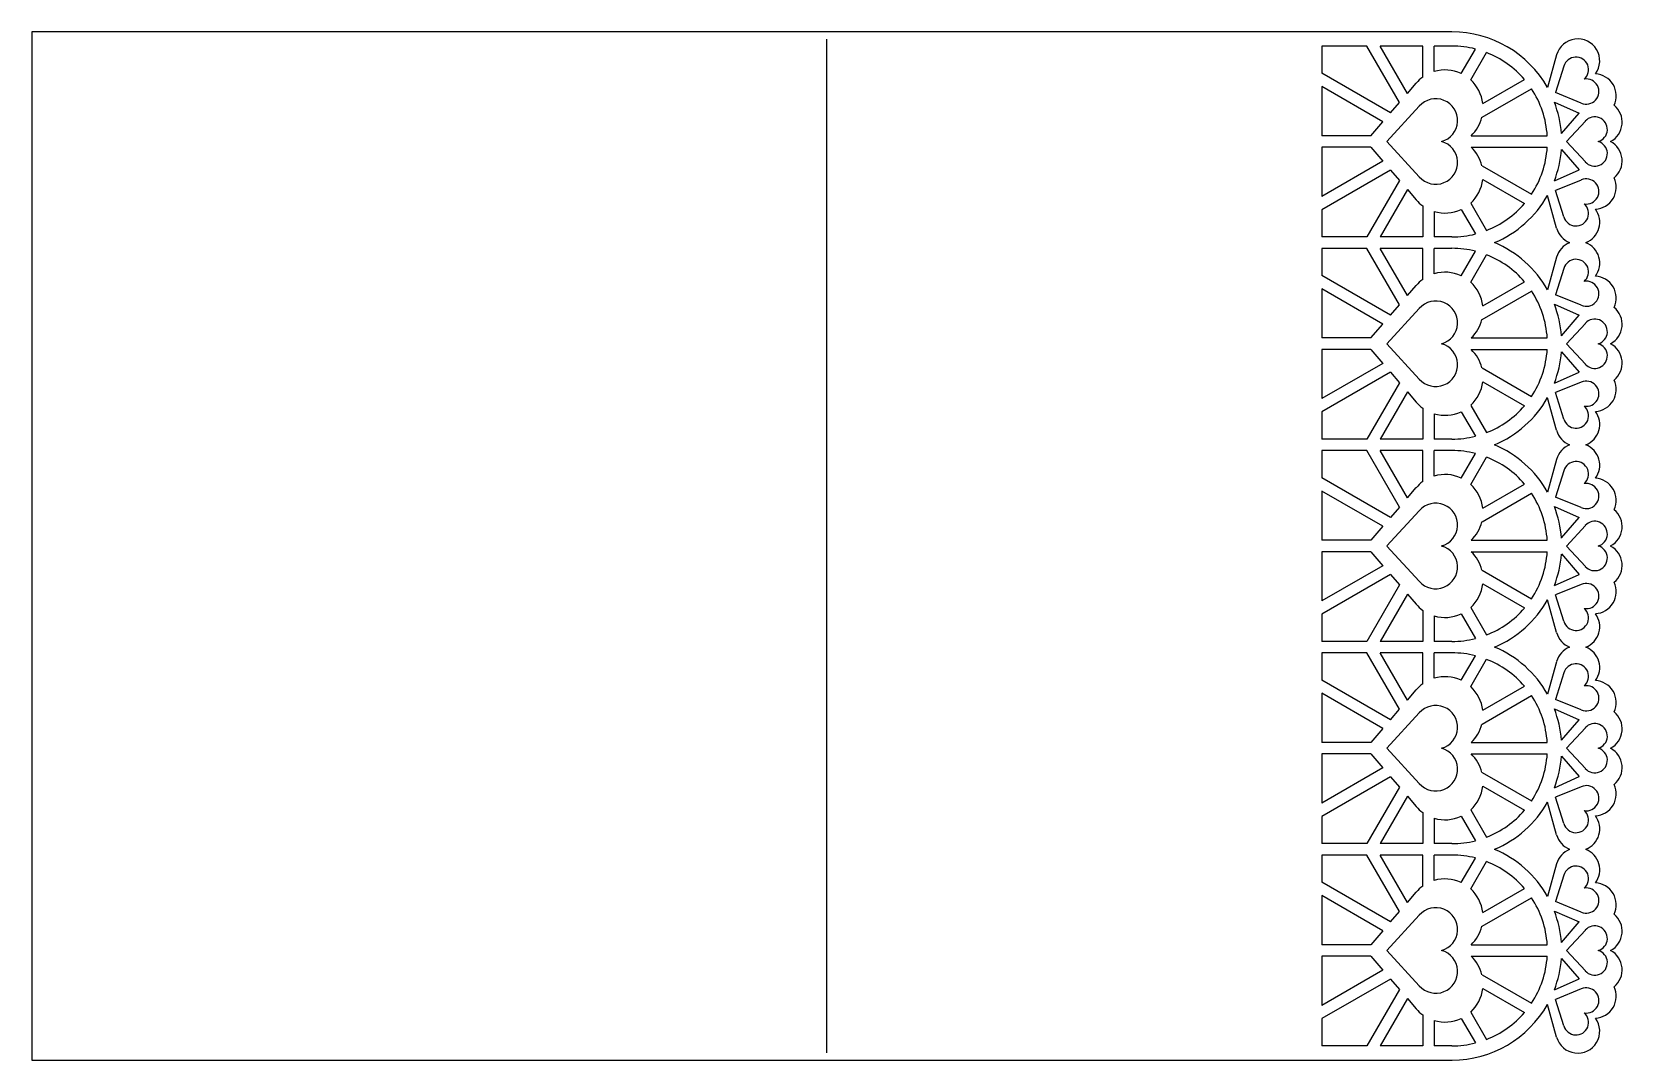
# Model space of a CAD drawing. Extents: x 475 to 691, y 342 to 482.
import ezdxf

# ---------------------------------------------------------------- set-up
doc = ezdxf.new("R2010")
doc.units = 0
doc.layers.get('0').update_dxf_attribs({"linetype": 'CONTINUOUS'})

msp = doc.modelspace()

# ---------------------------------------------------------------- linework, layer by layer
for p, q in [((668.28, 481.55), (475.49, 481.55)), ((475.49, 481.55), (475.49, 341.85)), ((583.44, 342.85), (583.44, 480.55)), ((656.72, 479.61), (650.63, 479.61)), ((650.63, 479.61), (650.63, 475.91)), ((661.15, 471.93), (656.72, 479.61)), ((662.23, 473.18), (658.52, 479.61)), ((664.32, 479.61), (658.52, 479.61)), ((664.32, 475.4), (664.32, 479.61)), ((665.88, 476.16), (665.88, 479.61)), ((668.28, 479.61), (665.88, 479.61)), ((669.54, 475.88), (671.46, 479.21)), ((670.83, 475.01), (672.98, 478.72)), ((682.48, 478.41), (681.26, 473.97)), ((659.94, 470.53), (650.63, 475.91)), ((672.48, 471.81), (678.13, 475.07)), ((683.47, 476.88), (682.35, 473.29)), ((658.91, 469.33), (650.63, 474.11)), ((650.63, 474.11), (650.63, 467.43)), ((662.23, 473.18), (663.43, 474.57)), ((672.36, 469.94), (679.07, 473.81)), ((685.83, 471.87), (682.35, 473.29)), ((663.84, 471.44), (659.44, 466.65)), ((659.94, 470.53), (661.15, 471.93)), ((682.18, 472.01), (685.54, 470.52)), ((657.27, 467.43), (658.91, 469.33)), ((683.14, 467.73), (685.54, 470.52)), ((686.39, 469.41), (683.84, 466.65)), ((657.27, 467.43), (650.63, 467.43)), ((663.84, 461.86), (659.44, 466.65)), ((670.88, 467.43), (681.21, 467.43)), ((686.39, 463.88), (683.84, 466.65)), ((657.28, 465.87), (650.63, 465.87)), ((650.63, 465.87), (650.63, 459.19)), ((657.28, 465.87), (658.91, 463.97)), ((670.88, 465.87), (681.21, 465.87)), ((683.14, 465.56), (685.54, 462.78)), ((658.91, 463.97), (650.63, 459.19)), ((659.94, 462.77), (650.63, 457.39)), ((659.94, 462.77), (661.15, 461.37)), ((672.36, 463.36), (679.07, 459.48)), ((682.18, 461.29), (685.54, 462.78)), ((661.15, 461.37), (656.72, 453.69)), ((662.23, 460.11), (658.52, 453.69)), ((662.23, 460.11), (663.43, 458.73)), ((672.48, 461.49), (678.13, 458.23)), ((685.83, 461.42), (682.35, 460.01)), ((683.47, 456.42), (682.35, 460.01)), ((664.32, 457.9), (664.32, 453.69)), ((670.83, 458.28), (672.98, 454.57)), ((682.48, 454.89), (681.26, 459.32)), ((650.63, 457.39), (650.63, 453.69)), ((665.88, 457.14), (665.88, 453.69)), ((669.53, 457.42), (671.46, 454.09)), ((656.72, 453.69), (650.63, 453.69)), ((664.32, 453.69), (658.52, 453.69)), ((668.12, 453.69), (665.88, 453.69)), ((668.28, 453.69), (668.12, 453.69)), ((656.72, 452.13), (650.63, 452.13)), ((650.63, 452.13), (650.63, 448.44)), ((661.15, 444.46), (656.72, 452.13)), ((662.23, 445.71), (658.52, 452.13)), ((664.32, 452.13), (658.52, 452.13)), ((664.32, 447.92), (664.32, 452.13)), ((665.88, 448.69), (665.88, 452.13)), ((668.12, 452.13), (665.88, 452.13)), ((668.28, 452.13), (668.12, 452.13)), ((669.53, 448.41), (671.46, 451.74)), ((670.83, 447.54), (672.98, 451.25)), ((682.48, 450.94), (681.26, 446.5)), ((683.47, 449.41), (682.35, 445.82)), ((659.94, 443.06), (650.63, 448.44)), ((662.23, 445.71), (663.43, 447.1)), ((672.48, 444.34), (678.13, 447.6)), ((658.91, 441.85), (650.63, 446.64)), ((650.63, 446.64), (650.63, 439.96)), ((672.36, 442.47), (679.07, 446.34)), ((685.83, 444.4), (682.35, 445.82)), ((663.84, 443.97), (659.44, 439.18)), ((659.94, 443.06), (661.15, 444.46)), ((682.18, 444.54), (685.54, 443.05)), ((683.14, 440.26), (685.54, 443.05)), ((657.28, 439.96), (658.91, 441.85)), ((686.39, 441.94), (683.84, 439.18)), ((657.27, 439.96), (650.63, 439.96)), ((657.28, 438.4), (650.63, 438.4)), ((650.63, 438.4), (650.63, 431.72)), ((657.27, 438.4), (658.91, 436.5)), ((663.84, 434.38), (659.44, 439.18)), ((670.88, 439.96), (681.21, 439.96)), ((670.88, 438.4), (681.21, 438.4)), ((686.39, 436.41), (683.84, 439.18)), ((658.91, 436.5), (650.63, 431.72)), ((683.14, 438.09), (685.54, 435.31)), ((659.94, 435.3), (650.63, 429.92)), ((659.94, 435.3), (661.15, 433.89)), ((672.36, 435.89), (679.07, 432.01)), ((672.48, 434.02), (678.13, 430.76)), ((682.18, 433.82), (685.54, 435.31)), ((661.15, 433.89), (656.72, 426.22)), ((662.23, 432.64), (658.52, 426.22)), ((662.23, 432.64), (663.43, 431.25)), ((682.48, 427.42), (681.26, 431.85)), ((685.83, 433.95), (682.35, 432.54)), ((683.47, 428.95), (682.35, 432.54)), ((650.63, 429.92), (650.63, 426.22)), ((664.32, 430.43), (664.32, 426.22)), ((665.88, 429.67), (665.88, 426.22)), ((669.54, 429.94), (671.46, 426.62)), ((670.83, 430.81), (672.98, 427.1)), ((656.72, 426.22), (650.63, 426.22)), ((664.32, 426.22), (658.52, 426.22)), ((668.28, 426.22), (665.88, 426.22)), ((656.72, 424.66), (650.63, 424.66)), ((650.63, 424.66), (650.63, 420.96)), ((661.15, 416.99), (656.72, 424.66)), ((662.23, 418.24), (658.52, 424.66)), ((664.32, 424.66), (658.52, 424.66)), ((664.32, 420.45), (664.32, 424.66)), ((665.88, 421.21), (665.88, 424.66)), ((668.28, 424.66), (665.88, 424.66)), ((669.54, 420.94), (671.46, 424.26)), ((670.83, 420.07), (672.98, 423.78)), ((682.48, 423.46), (681.26, 419.03)), ((683.47, 421.93), (682.35, 418.35)), ((659.94, 415.58), (650.63, 420.96)), ((658.91, 414.38), (650.63, 419.16)), ((650.63, 419.16), (650.63, 412.48)), ((662.23, 418.24), (663.43, 419.63)), ((672.36, 414.99), (679.07, 418.87)), ((672.48, 416.86), (678.13, 420.12)), ((661.15, 416.99), (659.94, 415.58)), ((682.18, 417.06), (685.54, 415.57)), ((685.83, 416.93), (682.35, 418.35)), ((663.84, 416.5), (659.44, 411.71)), ((683.14, 412.79), (685.54, 415.57)), ((657.27, 412.48), (650.63, 412.48)), ((658.91, 414.38), (657.27, 412.48)), ((670.88, 412.48), (681.21, 412.48)), ((686.39, 414.47), (683.84, 411.7)), ((657.28, 410.92), (650.63, 410.92)), ((650.63, 410.92), (650.63, 404.25)), ((657.28, 410.92), (658.91, 409.03)), ((663.84, 406.91), (659.44, 411.7)), ((670.88, 410.92), (681.21, 410.92)), ((683.14, 410.62), (685.54, 407.84)), ((686.39, 408.94), (683.84, 411.7)), ((658.91, 409.03), (650.63, 404.25)), ((672.36, 408.42), (679.07, 404.54)), ((659.94, 407.83), (650.63, 402.45)), ((661.15, 406.42), (656.72, 398.75)), ((659.94, 407.83), (661.15, 406.42)), ((672.48, 406.55), (678.13, 403.29)), ((682.18, 406.34), (685.54, 407.84)), ((685.83, 406.48), (682.35, 405.06)), ((662.23, 405.17), (658.52, 398.75)), ((662.23, 405.17), (663.43, 403.78)), ((682.48, 399.94), (681.26, 404.38)), ((683.47, 401.47), (682.35, 405.06)), ((650.63, 402.45), (650.63, 398.75)), ((664.32, 402.96), (664.32, 398.75)), ((665.88, 402.2), (665.88, 398.75)), ((669.53, 402.47), (671.46, 399.14)), ((670.83, 403.34), (672.98, 399.63)), ((656.72, 398.75), (650.63, 398.75)), ((664.32, 398.75), (658.52, 398.75)), ((668.12, 398.75), (665.88, 398.75)), ((668.28, 398.75), (668.12, 398.75)), ((656.72, 397.19), (650.63, 397.19)), ((650.63, 397.19), (650.63, 393.49)), ((661.15, 389.52), (656.72, 397.19)), ((662.23, 390.77), (658.52, 397.19)), ((664.32, 397.19), (658.52, 397.19)), ((664.32, 392.98), (664.32, 397.19)), ((668.12, 397.19), (665.88, 397.19)), ((665.88, 393.74), (665.88, 397.19)), ((668.28, 397.19), (668.12, 397.19)), ((669.53, 393.46), (671.46, 396.79)), ((670.83, 392.6), (672.98, 396.31)), ((682.48, 395.99), (681.26, 391.56)), ((659.94, 388.11), (650.63, 393.49)), ((683.47, 394.46), (682.35, 390.87)), ((658.91, 386.91), (650.63, 391.69)), ((650.63, 391.69), (650.63, 385.01)), ((662.23, 390.77), (663.43, 392.15)), ((672.36, 387.52), (679.07, 391.4)), ((672.48, 389.39), (678.13, 392.65)), ((685.83, 389.46), (682.35, 390.87)), ((663.84, 389.02), (659.44, 384.23)), ((659.94, 388.11), (661.15, 389.52)), ((682.18, 389.59), (685.54, 388.1)), ((658.91, 386.91), (657.27, 385.01)), ((683.14, 385.32), (685.54, 388.1)), ((686.39, 387), (683.84, 384.23)), ((657.27, 385.01), (650.63, 385.01)), ((670.88, 385.01), (681.21, 385.01)), ((657.28, 383.45), (650.63, 383.45)), ((650.63, 383.45), (650.63, 376.77)), ((657.28, 383.45), (658.91, 381.56)), ((663.84, 379.44), (659.44, 384.23)), ((670.88, 383.45), (681.21, 383.45)), ((683.14, 383.15), (685.54, 380.37)), ((686.39, 381.47), (683.84, 384.23)), ((658.91, 381.56), (650.63, 376.77)), ((659.94, 380.35), (650.63, 374.97)), ((659.94, 380.35), (661.15, 378.95)), ((672.36, 380.94), (679.07, 377.07)), ((682.18, 378.87), (685.54, 380.37)), ((661.15, 378.95), (656.72, 371.28)), ((672.48, 379.07), (678.13, 375.81)), ((685.83, 379.01), (682.35, 377.59)), ((662.23, 377.7), (658.52, 371.28)), ((662.23, 377.7), (663.43, 376.31)), ((670.83, 375.87), (672.97, 372.16)), ((682.48, 372.47), (681.26, 376.9)), ((683.47, 374), (682.35, 377.59)), ((650.63, 374.97), (650.63, 371.28)), ((664.32, 375.49), (664.32, 371.28)), ((665.88, 374.72), (665.88, 371.28)), ((669.53, 375), (671.46, 371.67)), ((656.72, 371.28), (650.63, 371.28)), ((656.72, 369.72), (650.63, 369.72)), ((650.63, 369.72), (650.63, 366.02)), ((661.15, 362.04), (656.72, 369.72)), ((664.32, 371.28), (658.52, 371.28)), ((662.23, 363.29), (658.52, 369.72)), ((664.32, 369.72), (658.52, 369.72)), ((664.32, 365.51), (664.32, 369.72)), ((668.28, 371.28), (665.88, 371.28)), ((665.88, 366.27), (665.88, 369.72)), ((668.28, 369.72), (665.88, 369.72)), ((669.53, 365.99), (671.46, 369.32)), ((670.83, 365.12), (672.97, 368.83)), ((682.48, 368.52), (681.26, 364.08)), ((659.94, 360.64), (650.63, 366.02)), ((672.48, 361.92), (678.13, 365.18)), ((683.47, 366.99), (682.35, 363.4)), ((658.91, 359.44), (650.63, 364.22)), ((650.63, 364.22), (650.63, 357.54)), ((662.23, 363.29), (663.43, 364.68)), ((672.36, 360.05), (679.07, 363.92)), ((685.83, 361.98), (682.35, 363.4)), ((663.84, 361.55), (659.44, 356.76)), ((659.94, 360.64), (661.15, 362.04)), ((682.18, 362.12), (685.54, 360.63)), ((683.14, 357.84), (685.54, 360.63)), ((658.91, 359.44), (657.27, 357.54)), ((686.39, 359.52), (683.84, 356.76)), ((657.27, 357.54), (650.63, 357.54)), ((663.84, 351.97), (659.44, 356.76)), ((670.88, 357.54), (681.21, 357.54)), ((686.39, 353.99), (683.84, 356.76)), ((657.28, 355.98), (650.63, 355.98)), ((650.63, 355.98), (650.63, 349.3)), ((658.91, 354.08), (650.63, 349.3)), ((657.28, 355.98), (658.91, 354.08)), ((670.88, 355.98), (681.21, 355.98)), ((683.14, 355.67), (685.54, 352.89)), ((659.94, 352.88), (650.63, 347.5)), ((659.94, 352.88), (661.15, 351.48)), ((672.36, 353.47), (679.07, 349.59)), ((682.18, 351.4), (685.54, 352.89)), ((661.15, 351.48), (656.72, 343.8)), ((662.23, 350.22), (658.52, 343.8)), ((662.23, 350.22), (663.43, 348.84)), ((672.48, 351.6), (678.13, 348.34)), ((685.83, 351.53), (682.35, 350.12)), ((683.47, 346.53), (682.35, 350.12)), ((664.32, 348.01), (664.32, 343.8)), ((670.83, 348.39), (672.98, 344.68)), ((682.48, 345), (681.26, 349.43)), ((650.63, 347.5), (650.63, 343.8)), ((665.88, 347.25), (665.88, 343.8)), ((669.53, 347.53), (671.46, 344.2)), ((656.72, 343.8), (650.63, 343.8)), ((664.32, 343.8), (658.52, 343.8)), ((668.12, 343.8), (665.88, 343.8)), ((668.28, 343.8), (668.12, 343.8)), ((475.49, 341.85), (668.31, 341.85))]:
    msp.add_line(p, q)
for centre, radius, start, end in [((668.28, 466.65), 14.9, 29.4359, 90), ((668.28, 466.65), 12.96, 75.7933, 89.9961), ((685.36, 477.61), 2.98, 323.6275, 164.5375), ((668.28, 466.65), 12.96, 40.5231, 68.7402), ((685.12, 476.41), 1.71, 310.8328, 164.2502), ((667.34, 471.2), 5.17, 125.7355, 139.2672), ((667.34, 471.2), 5.17, 64.929, 106.4125), ((667.34, 471.2), 5.17, 6.7444, 47.5509), ((686.52, 473.44), 1.71, 246.275, 99.6924), ((687.6, 472.86), 2.98, 334.5912, 86.9054), ((668.28, 466.65), 12.96, 3.4504, 33.5733), ((666.08, 469.5), 2.96, 285.5702, 138.9876), ((668.28, 466.65), 14.9, 4.1759, 21.0815), ((688.41, 469.27), 2.98, 298.3571, 50.6714), ((667.34, 471.2), 5.17, 313.1639, 345.867), ((687.67, 468.29), 1.71, 285.5702, 138.9876), ((666.08, 463.8), 2.96, 221.0124, 74.4297), ((687.67, 465), 1.71, 221.0124, 74.4297), ((688.41, 464.02), 2.98, 309.3286, 61.6428), ((667.34, 462.1), 5.17, 14.113, 46.8122), ((668.28, 466.65), 12.96, 326.4297, 356.5532), ((668.28, 466.65), 14.9, 338.9184, 355.824), ((667.34, 462.1), 5.17, 312.4402, 353.2399), ((686.52, 459.86), 1.71, 260.3075, 113.7249), ((687.6, 460.43), 2.98, 273.0945, 25.4087), ((667.34, 462.1), 5.17, 220.7328, 234.2637), ((668.28, 466.65), 12.96, 291.2614, 319.4799), ((668.28, 466.65), 14.9, 292.8488, 330.564), ((685.12, 456.88), 1.71, 195.7497, 49.1671), ((667.34, 462.1), 5.17, 253.5868, 295.0623), ((685.36, 455.68), 2.98, 291.7906, 36.3724), ((668.28, 466.65), 12.96, 270, 284.2028), ((685.36, 455.68), 2.98, 195.4424, 248.2094), ((668.28, 439.18), 12.96, 75.7972, 90), ((668.28, 439.18), 12.96, 40.5201, 68.7386), ((668.28, 439.18), 14.9, 29.436, 67.1512), ((685.36, 450.14), 2.98, 111.7906, 164.5576), ((685.36, 450.14), 2.98, 323.6276, 68.2094), ((685.12, 448.94), 1.71, 310.8329, 164.2503), ((667.34, 443.73), 5.17, 125.7363, 139.2672), ((667.34, 443.73), 5.17, 64.9377, 106.4132), ((667.34, 443.73), 5.17, 6.7601, 47.5598), ((686.52, 445.97), 1.71, 246.2751, 99.6925), ((687.6, 445.39), 2.98, 334.5913, 86.9055), ((666.08, 442.03), 2.96, 285.5703, 138.9876), ((668.28, 439.18), 12.96, 3.4468, 33.5703), ((668.28, 439.18), 14.9, 4.176, 21.0816), ((688.41, 441.8), 2.98, 298.3572, 50.6714), ((667.34, 443.73), 5.17, 313.1878, 345.887), ((687.67, 440.82), 1.71, 285.5703, 138.9876), ((666.08, 436.33), 2.96, 221.0124, 74.4298), ((667.34, 434.63), 5.17, 14.133, 46.8361), ((668.28, 439.18), 12.96, 326.4267, 356.5496), ((687.67, 437.53), 1.71, 221.0124, 74.4298), ((688.41, 436.55), 2.98, 309.3286, 61.6429), ((668.28, 439.18), 14.9, 338.9185, 355.8241), ((667.34, 434.63), 5.17, 312.4491, 353.2556), ((686.52, 432.39), 1.71, 260.3076, 113.725), ((687.6, 432.96), 2.98, 273.0946, 25.4088), ((668.28, 439.18), 14.9, 292.8488, 330.564), ((667.34, 434.63), 5.17, 220.7328, 234.2645), ((667.34, 434.63), 5.17, 253.5875, 295.071), ((668.28, 439.18), 12.96, 291.2598, 319.4769), ((685.12, 429.41), 1.71, 195.7498, 49.1672), ((685.36, 428.21), 2.98, 291.6644, 36.3725), ((668.28, 439.18), 12.96, 270.0039, 284.2067), ((668.28, 411.71), 14.9, 29.429, 67.1512), ((685.36, 428.21), 2.98, 195.4625, 248.3355), ((685.36, 422.67), 2.98, 111.6644, 164.5374), ((685.36, 422.67), 2.98, 323.6274, 68.3355), ((668.28, 411.71), 12.96, 75.7932, 89.9959), ((668.28, 411.7), 12.96, 40.523, 68.74), ((685.12, 421.47), 1.71, 310.8327, 164.2501), ((667.34, 416.25), 5.17, 64.9288, 106.4123), ((667.34, 416.25), 5.17, 125.7353, 139.267), ((667.34, 416.25), 5.17, 6.7443, 47.5507), ((668.28, 411.7), 12.96, 3.4503, 33.5731), ((686.52, 418.49), 1.71, 246.2749, 99.6922), ((687.6, 417.92), 2.98, 334.5911, 86.9053), ((666.08, 414.56), 2.96, 285.57, 138.9874), ((668.28, 411.7), 14.9, 4.1758, 21.0814), ((667.34, 416.25), 5.17, 313.1638, 345.8669), ((687.67, 413.35), 1.71, 285.57, 138.9874), ((688.41, 414.33), 2.98, 298.357, 50.6712), ((666.08, 408.85), 2.96, 221.0122, 74.4296), ((667.34, 407.16), 5.17, 14.1128, 46.8121), ((668.28, 411.7), 12.96, 326.4296, 356.553), ((668.28, 411.7), 14.9, 338.9182, 355.8238), ((687.67, 410.06), 1.71, 221.0122, 74.4296), ((688.41, 409.08), 2.98, 309.3284, 61.6426), ((667.34, 407.16), 5.17, 312.4401, 353.2397), ((686.52, 404.91), 1.71, 260.3074, 113.7248), ((687.6, 405.49), 2.98, 273.0943, 25.4086), ((667.34, 407.16), 5.17, 220.7326, 234.2635), ((668.28, 411.7), 14.9, 292.889, 330.5702), ((667.34, 407.16), 5.17, 253.5866, 295.0621), ((668.28, 411.7), 12.96, 291.2613, 319.4798), ((685.12, 401.94), 1.71, 195.7495, 49.1669), ((685.36, 400.74), 2.98, 291.7652, 36.3723), ((685.36, 400.74), 2.98, 195.4423, 248.2344), ((668.28, 411.7), 12.96, 269.9998, 284.2026), ((668.28, 384.24), 14.9, 29.4294, 67.1106), ((685.36, 395.2), 2.98, 111.7652, 164.5574), ((685.36, 395.2), 2.98, 323.6274, 68.2344), ((668.28, 384.23), 12.96, 75.797, 89.9998), ((668.28, 384.23), 12.96, 40.5198, 68.7384), ((685.12, 394), 1.71, 310.8327, 164.2501), ((667.34, 388.78), 5.17, 125.7361, 139.267), ((667.34, 388.78), 5.17, 64.9375, 106.413), ((687.6, 390.45), 2.98, 334.5911, 86.9053), ((667.34, 388.78), 5.17, 6.7599, 47.5596), ((668.28, 384.23), 12.96, 3.4466, 33.57), ((686.52, 391.02), 1.71, 246.2749, 99.6923), ((666.08, 387.08), 2.96, 285.5701, 138.9874), ((668.28, 384.23), 14.9, 4.1758, 21.0814), ((688.41, 386.86), 2.98, 298.357, 50.6712), ((667.34, 388.78), 5.17, 313.1876, 345.8868), ((687.67, 385.88), 1.71, 285.5701, 138.9874), ((666.08, 381.38), 2.96, 221.0122, 74.4296), ((667.34, 379.68), 5.17, 14.1328, 46.8359), ((668.28, 384.23), 12.96, 326.4265, 356.5494), ((668.28, 384.23), 14.9, 338.9182, 355.8239), ((687.67, 382.59), 1.71, 221.0122, 74.4296), ((688.41, 381.61), 2.98, 309.3284, 61.6426), ((667.34, 379.68), 5.17, 312.4489, 353.2554), ((686.52, 377.44), 1.71, 260.3074, 113.7248), ((687.6, 378.02), 2.98, 273.0943, 25.4086), ((667.34, 379.68), 5.17, 220.7326, 234.2643), ((668.28, 384.23), 12.96, 291.2596, 319.4766), ((668.28, 384.23), 14.9, 292.8484, 330.5706), ((685.12, 374.47), 1.71, 195.7496, 49.1669), ((667.34, 379.68), 5.17, 253.5873, 295.0708), ((685.36, 373.27), 2.98, 291.6642, 36.3723), ((668.28, 384.23), 12.96, 270.0037, 284.2065), ((685.36, 373.27), 2.98, 195.4622, 248.3353), ((668.28, 356.76), 12.96, 75.793, 89.9957), ((668.28, 356.76), 14.9, 29.4356, 67.1508), ((685.36, 367.72), 2.98, 111.6642, 164.5372), ((685.36, 367.72), 2.98, 323.6272, 68.3353), ((668.28, 356.76), 12.96, 40.5228, 68.7398), ((685.12, 366.52), 1.71, 310.8325, 164.2499), ((667.34, 361.31), 5.17, 125.7351, 139.2668), ((667.34, 361.31), 5.17, 64.9286, 106.4121), ((667.34, 361.31), 5.17, 6.7441, 47.5505), ((686.52, 363.55), 1.71, 246.2747, 99.692), ((687.6, 362.97), 2.98, 334.5909, 86.9051), ((668.28, 356.76), 12.96, 3.4501, 33.5729), ((666.08, 359.61), 2.96, 285.5698, 138.9872), ((668.28, 356.76), 14.9, 4.1756, 21.0812), ((688.41, 359.38), 2.98, 298.3568, 50.671), ((667.34, 361.31), 5.17, 313.1636, 345.8667), ((687.67, 358.4), 1.71, 285.5698, 138.9872), ((666.08, 353.91), 2.96, 221.012, 74.4294), ((687.67, 355.11), 1.71, 221.012, 74.4294), ((688.41, 354.13), 2.98, 309.3282, 61.6424), ((667.34, 352.21), 5.17, 14.1126, 46.8119), ((668.28, 356.76), 12.96, 326.4294, 356.5528), ((668.28, 356.76), 14.9, 338.918, 355.8236), ((667.34, 352.21), 5.17, 312.4399, 353.2395), ((686.52, 349.97), 1.71, 260.3072, 113.7245), ((687.6, 350.54), 2.98, 273.0941, 25.4083), ((667.34, 352.21), 5.17, 220.7324, 234.2633), ((668.28, 356.76), 14.9, 270.1142, 330.5641), ((668.28, 356.76), 12.96, 291.261, 319.4796), ((685.12, 346.99), 1.71, 195.7493, 49.1667), ((667.34, 352.21), 5.17, 253.5864, 295.0619), ((685.36, 345.79), 2.98, 195.4625, 36.3725), ((668.28, 356.76), 12.96, 269.9996, 284.2024)]:
    msp.add_arc(centre, radius, start, end)

doc.saveas('drawing.dxf')
